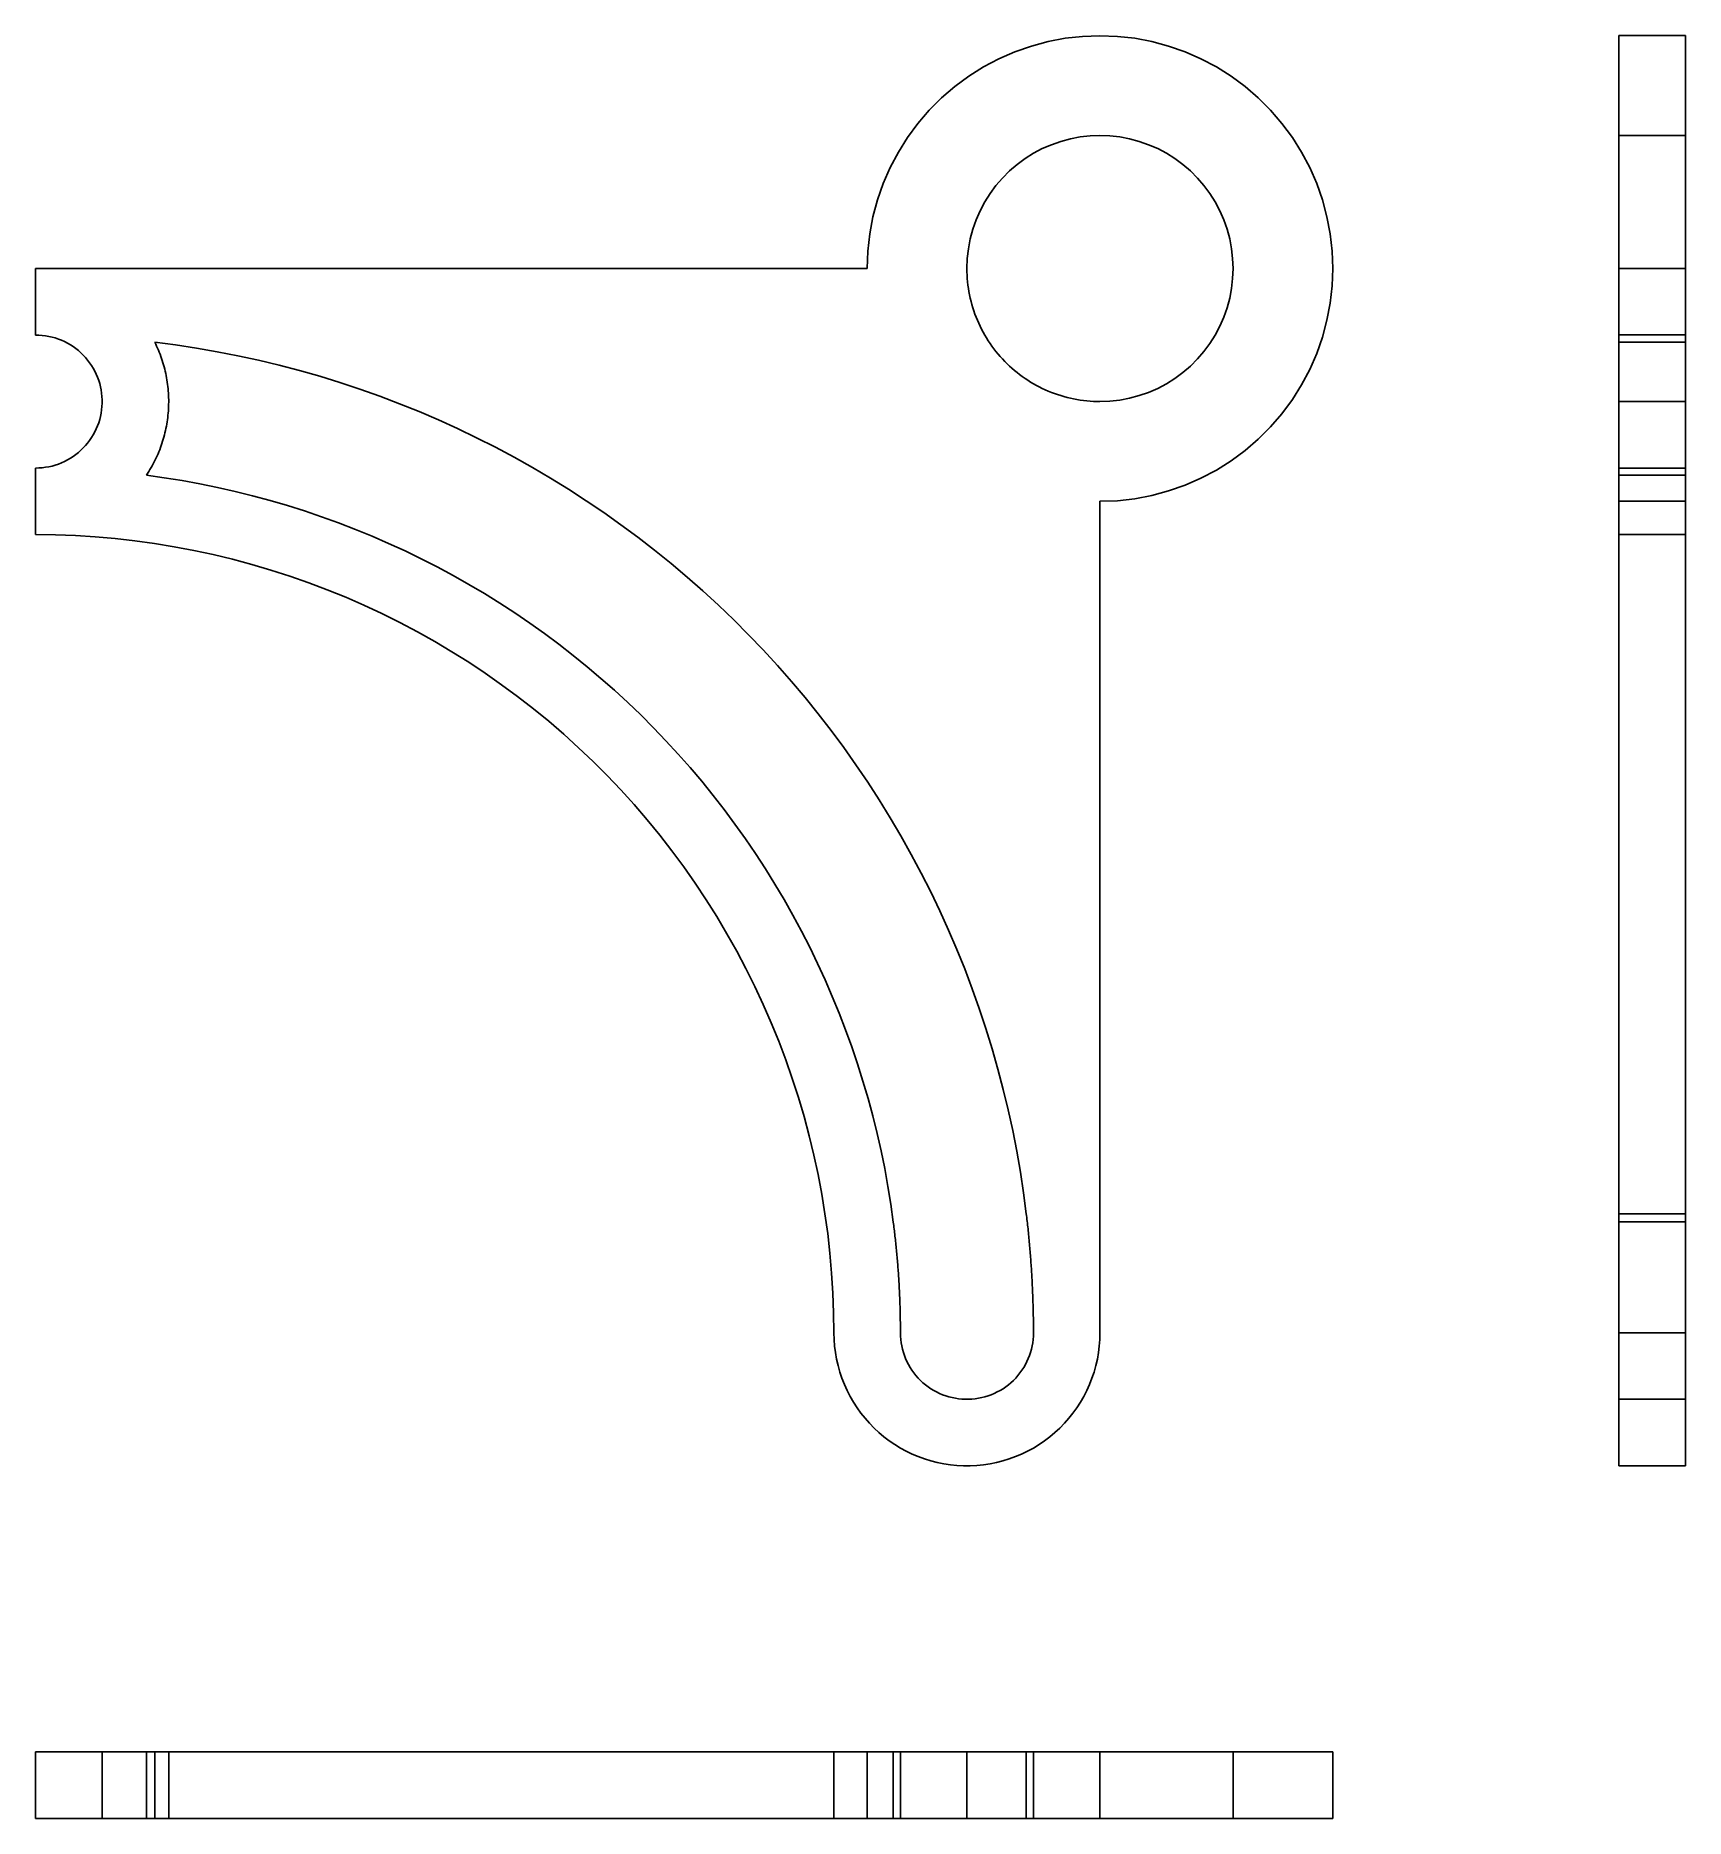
# Model space of a CAD drawing. Extents: x 0 to 1.37, y 0 to 1.48.
import ezdxf

# ---------------------------------------------------------------- set-up
doc = ezdxf.new("R2010")
doc.units = 0
doc.linetypes.add('HIDDEN', pattern=[0.059519, 0.039699, -0.01982])
for name, color, linetype in [('FRONT', 7, 'CONTINUOUS'), ('LEFT', 7, 'CONTINUOUS'), ('LEFT_HID', 7, 'HIDDEN'), ('TOP', 7, 'CONTINUOUS'), ('TOP_HID', 7, 'HIDDEN')]:
    doc.layers.add(name, color=color, linetype=linetype)

msp = doc.modelspace()

# ---------------------------------------------------------------- linework, layer by layer
at = {"layer": 'FRONT'}
for p, q in [((0.815061, 1.470381), (0.801779, 1.464586)), ((0.828739, 1.475167), (0.815061, 1.470381)), ((0.842737, 1.478918), (0.828739, 1.475167)), ((0.856976, 1.481612), (0.842737, 1.478918)), ((0.871376, 1.483235), (0.856976, 1.481612)), ((0.885857, 1.483776), (0.871376, 1.483235)), ((0.900338, 1.483235), (0.885857, 1.483776)), ((0.914739, 1.481612), (0.900338, 1.483235)), ((0.928978, 1.478918), (0.914739, 1.481612)), ((0.942975, 1.475167), (0.928978, 1.478918)), ((0.956653, 1.470381), (0.942975, 1.475167)), ((0.969936, 1.464586), (0.956653, 1.470381)), ((0.788967, 1.457815), (0.776696, 1.450105)), ((0.801779, 1.464586), (0.788967, 1.457815)), ((0.982748, 1.457815), (0.969936, 1.464586)), ((0.995018, 1.450105), (0.982748, 1.457815)), ((0.765037, 1.441499), (0.754052, 1.432047)), ((0.776696, 1.450105), (0.765037, 1.441499)), ((1.006678, 1.441499), (0.995018, 1.450105)), ((1.017662, 1.432047), (1.006678, 1.441499)), ((0.754052, 1.432047), (0.743805, 1.4218)), ((1.027909, 1.4218), (1.017662, 1.432047)), ((0.734353, 1.410816), (0.725748, 1.399156)), ((0.743805, 1.4218), (0.734353, 1.410816)), ((1.037361, 1.410816), (1.027909, 1.4218)), ((1.045967, 1.399156), (1.037361, 1.410816)), ((0.725748, 1.399156), (0.718038, 1.386886)), ((0.845402, 1.393073), (0.853218, 1.395808)), ((0.853218, 1.395808), (0.861217, 1.397951)), ((0.861217, 1.397951), (0.869353, 1.399491)), ((0.869353, 1.399491), (0.877582, 1.400418)), ((0.877582, 1.400418), (0.885857, 1.400727)), ((0.885857, 1.400727), (0.894132, 1.400418)), ((0.894132, 1.400418), (0.902361, 1.399491)), ((0.902361, 1.399491), (0.910497, 1.397951)), ((0.910497, 1.397951), (0.918496, 1.395808)), ((0.918496, 1.395808), (0.926312, 1.393073)), ((1.053677, 1.386886), (1.045967, 1.399156)), ((0.718038, 1.386886), (0.711266, 1.374074)), ((0.816817, 1.376569), (0.82348, 1.381486)), ((0.82348, 1.381486), (0.830491, 1.385892)), ((0.830491, 1.385892), (0.837812, 1.389761)), ((0.837812, 1.389761), (0.845402, 1.393073)), ((0.926312, 1.393073), (0.933902, 1.389761)), ((0.933902, 1.389761), (0.941223, 1.385892)), ((0.941223, 1.385892), (0.948235, 1.381486)), ((0.948235, 1.381486), (0.954898, 1.376569)), ((1.060448, 1.374074), (1.053677, 1.386886)), ((0.711266, 1.374074), (0.705471, 1.360791)), ((0.799283, 1.359036), (0.804685, 1.365312)), ((0.804685, 1.365312), (0.81054, 1.371168)), ((0.81054, 1.371168), (0.816817, 1.376569)), ((0.954898, 1.376569), (0.961174, 1.371168)), ((0.961174, 1.371168), (0.96703, 1.365312)), ((0.96703, 1.365312), (0.972431, 1.359036)), ((1.066243, 1.360791), (1.060448, 1.374074)), ((0.705471, 1.360791), (0.700685, 1.347113)), ((0.78996, 1.345361), (0.794366, 1.352373)), ((0.794366, 1.352373), (0.799283, 1.359036)), ((0.972431, 1.359036), (0.977348, 1.352373)), ((0.977348, 1.352373), (0.981754, 1.345361)), ((1.071029, 1.347113), (1.066243, 1.360791)), ((0.700685, 1.347113), (0.696934, 1.333116)), ((0.78278, 1.33045), (0.786091, 1.33804)), ((0.786091, 1.33804), (0.78996, 1.345361)), ((0.981754, 1.345361), (0.985623, 1.33804)), ((0.985623, 1.33804), (0.988935, 1.33045)), ((1.07478, 1.333116), (1.071029, 1.347113)), ((0.696934, 1.333116), (0.69424, 1.318877)), ((0.777901, 1.314635), (0.780045, 1.322634)), ((0.780045, 1.322634), (0.78278, 1.33045)), ((0.988935, 1.33045), (0.99167, 1.322634)), ((0.99167, 1.322634), (0.993813, 1.314635)), ((1.077474, 1.318877), (1.07478, 1.333116)), ((0.69424, 1.318877), (0.692618, 1.304476)), ((0.775435, 1.29827), (0.776362, 1.306499)), ((0.776362, 1.306499), (0.777901, 1.314635)), ((0.993813, 1.314635), (0.995353, 1.306499)), ((0.995353, 1.306499), (0.99628, 1.29827)), ((1.079097, 1.304476), (1.077474, 1.318877)), ((0.692618, 1.304476), (0.692076, 1.289995)), ((0.775125, 1.289995), (0.775435, 1.29827)), ((0.99628, 1.29827), (0.996589, 1.289995)), ((1.079638, 1.289995), (1.079097, 1.304476)), ((0.692076, 1.289995), (0, 1.289995)), ((0, 1.289995), (0, 1.234629)), ((0.775159, 1.287235), (0.775125, 1.289995)), ((0.775263, 1.284476), (0.775159, 1.287235)), ((0.775435, 1.28172), (0.775263, 1.284476)), ((0.775675, 1.27897), (0.775435, 1.28172)), ((0.775984, 1.276226), (0.775675, 1.27897)), ((0.776362, 1.273491), (0.775984, 1.276226)), ((0.99628, 1.28172), (0.995353, 1.273491)), ((0.996589, 1.289995), (0.99628, 1.28172)), ((1.079097, 1.275514), (1.079638, 1.289995)), ((0.776807, 1.270767), (0.776362, 1.273491)), ((0.777321, 1.268054), (0.776807, 1.270767)), ((0.777901, 1.265355), (0.777321, 1.268054)), ((0.778549, 1.262671), (0.777901, 1.265355)), ((0.779264, 1.260004), (0.778549, 1.262671)), ((0.993813, 1.265355), (0.99167, 1.257356)), ((0.995353, 1.273491), (0.993813, 1.265355)), ((1.077474, 1.261114), (1.079097, 1.275514)), ((0.780045, 1.257356), (0.779264, 1.260004)), ((0.780891, 1.254728), (0.780045, 1.257356)), ((0.781803, 1.252123), (0.780891, 1.254728)), ((0.78278, 1.24954), (0.781803, 1.252123)), ((0.78382, 1.246983), (0.78278, 1.24954)), ((0.784924, 1.244452), (0.78382, 1.246983)), ((0.988935, 1.24954), (0.985623, 1.24195)), ((0.99167, 1.257356), (0.988935, 1.24954)), ((1.071029, 1.232877), (1.07478, 1.246875)), ((1.07478, 1.246875), (1.077474, 1.261114)), ((0, 1.234629), (0.00276, 1.23456)), ((0.00276, 1.23456), (0.005513, 1.234354)), ((0.005513, 1.234354), (0.008252, 1.234011)), ((0.008252, 1.234011), (0.010971, 1.233531)), ((0.010971, 1.233531), (0.013662, 1.232917)), ((0.013662, 1.232917), (0.016319, 1.232169)), ((0.016319, 1.232169), (0.018936, 1.23129)), ((0.786091, 1.24195), (0.784924, 1.244452)), ((0.78732, 1.239478), (0.786091, 1.24195)), ((0.78861, 1.237037), (0.78732, 1.239478)), ((0.78996, 1.234629), (0.78861, 1.237037)), ((0.79137, 1.232255), (0.78996, 1.234629)), ((0.792839, 1.229918), (0.79137, 1.232255)), ((0.981754, 1.234629), (0.977348, 1.227617)), ((0.985623, 1.24195), (0.981754, 1.234629)), ((1.066243, 1.219199), (1.071029, 1.232877)), ((0.018936, 1.23129), (0.021506, 1.230282)), ((0.021506, 1.230282), (0.024022, 1.229146)), ((0.024022, 1.229146), (0.026479, 1.227887)), ((0.026479, 1.227887), (0.02887, 1.226506)), ((0.02887, 1.226506), (0.031189, 1.225009)), ((0.031189, 1.225009), (0.03343, 1.223397)), ((0.03343, 1.223397), (0.035589, 1.221676)), ((0.035589, 1.221676), (0.037658, 1.219849)), ((0.037658, 1.219849), (0.039635, 1.217922)), ((0.039635, 1.217922), (0.041512, 1.215898)), ((0.099085, 1.228697), (0.11649, 1.226419)), ((0.099895, 1.22704), (0.099085, 1.228697)), ((0.100677, 1.225369), (0.099895, 1.22704)), ((0.101431, 1.223686), (0.100677, 1.225369)), ((0.102157, 1.22199), (0.101431, 1.223686)), ((0.102854, 1.220283), (0.102157, 1.22199)), ((0.103523, 1.218564), (0.102854, 1.220283)), ((0.104163, 1.216834), (0.103523, 1.218564)), ((0.104775, 1.215094), (0.104163, 1.216834)), ((0.11649, 1.226419), (0.133843, 1.223773)), ((0.133843, 1.223773), (0.151136, 1.220761)), ((0.151136, 1.220761), (0.168362, 1.217384)), ((0.168362, 1.217384), (0.185512, 1.213644)), ((0.794366, 1.227617), (0.792839, 1.229918)), ((0.79595, 1.225356), (0.794366, 1.227617)), ((0.797589, 1.223135), (0.79595, 1.225356)), ((0.799283, 1.220955), (0.797589, 1.223135)), ((0.801031, 1.218818), (0.799283, 1.220955)), ((0.802832, 1.216725), (0.801031, 1.218818)), ((0.972431, 1.220955), (0.96703, 1.214678)), ((0.977348, 1.227617), (0.972431, 1.220955)), ((1.060448, 1.205917), (1.066243, 1.219199)), ((0.041512, 1.215898), (0.043287, 1.213783)), ((0.043287, 1.213783), (0.044954, 1.211583)), ((0.044954, 1.211583), (0.046509, 1.209302)), ((0.046509, 1.209302), (0.047948, 1.206946)), ((0.047948, 1.206946), (0.049269, 1.204522)), ((0.049269, 1.204522), (0.050467, 1.202034)), ((0.050467, 1.202034), (0.051539, 1.19949)), ((0.105357, 1.213344), (0.104775, 1.215094)), ((0.10591, 1.211584), (0.105357, 1.213344)), ((0.106434, 1.209815), (0.10591, 1.211584)), ((0.106928, 1.208038), (0.106434, 1.209815)), ((0.107392, 1.206253), (0.106928, 1.208038)), ((0.107827, 1.204461), (0.107392, 1.206253)), ((0.108232, 1.202661), (0.107827, 1.204461)), ((0.108607, 1.200855), (0.108232, 1.202661)), ((0.185512, 1.213644), (0.20258, 1.209543)), ((0.20258, 1.209543), (0.219557, 1.205081)), ((0.219557, 1.205081), (0.236436, 1.200262)), ((0.804685, 1.214678), (0.802832, 1.216725)), ((0.806588, 1.212678), (0.804685, 1.214678)), ((0.80854, 1.210726), (0.806588, 1.212678)), ((0.81054, 1.208823), (0.80854, 1.210726)), ((0.812587, 1.20697), (0.81054, 1.208823)), ((0.81468, 1.205169), (0.812587, 1.20697)), ((0.816817, 1.203421), (0.81468, 1.205169)), ((0.818997, 1.201727), (0.816817, 1.203421)), ((0.954898, 1.203421), (0.948235, 1.198504)), ((0.961174, 1.208823), (0.954898, 1.203421)), ((0.96703, 1.214678), (0.961174, 1.208823)), ((1.053677, 1.193105), (1.060448, 1.205917)), ((0.051539, 1.19949), (0.052483, 1.196896)), ((0.052483, 1.196896), (0.053297, 1.194258)), ((0.053297, 1.194258), (0.053978, 1.191583)), ((0.053978, 1.191583), (0.054525, 1.188877)), ((0.054525, 1.188877), (0.054936, 1.186147)), ((0.108951, 1.199043), (0.108607, 1.200855)), ((0.109266, 1.197226), (0.108951, 1.199043)), ((0.10955, 1.195403), (0.109266, 1.197226)), ((0.109803, 1.193576), (0.10955, 1.195403)), ((0.110026, 1.191745), (0.109803, 1.193576)), ((0.110219, 1.189911), (0.110026, 1.191745)), ((0.110381, 1.188073), (0.110219, 1.189911)), ((0.110513, 1.186234), (0.110381, 1.188073)), ((0.236436, 1.200262), (0.253209, 1.195087)), ((0.253209, 1.195087), (0.269869, 1.189559)), ((0.269869, 1.189559), (0.286409, 1.18368)), ((0.821218, 1.200087), (0.818997, 1.201727)), ((0.82348, 1.198504), (0.821218, 1.200087)), ((0.82578, 1.196977), (0.82348, 1.198504)), ((0.828118, 1.195508), (0.82578, 1.196977)), ((0.830491, 1.194098), (0.828118, 1.195508)), ((0.832899, 1.192748), (0.830491, 1.194098)), ((0.83534, 1.191458), (0.832899, 1.192748)), ((0.837812, 1.190229), (0.83534, 1.191458)), ((0.840315, 1.189062), (0.837812, 1.190229)), ((0.842845, 1.187958), (0.840315, 1.189062)), ((0.845402, 1.186917), (0.842845, 1.187958)), ((0.933902, 1.190229), (0.926312, 1.186917)), ((0.941223, 1.194098), (0.933902, 1.190229)), ((0.948235, 1.198504), (0.941223, 1.194098)), ((1.045967, 1.180834), (1.053677, 1.193105)), ((0.054936, 1.172379), (0.054525, 1.169649)), ((0.054936, 1.186147), (0.055211, 1.183401)), ((0.055211, 1.175125), (0.054936, 1.172379)), ((0.055211, 1.183401), (0.055349, 1.180643)), ((0.055349, 1.177883), (0.055211, 1.175125)), ((0.055349, 1.180643), (0.055349, 1.177883)), ((0.110459, 1.171489), (0.110573, 1.17333)), ((0.110613, 1.184392), (0.110513, 1.186234)), ((0.110573, 1.17333), (0.110657, 1.175172)), ((0.110683, 1.182549), (0.110613, 1.184392)), ((0.110657, 1.175172), (0.110709, 1.177016)), ((0.110723, 1.180705), (0.110683, 1.182549)), ((0.110709, 1.177016), (0.110731, 1.17886)), ((0.110731, 1.17886), (0.110723, 1.180705)), ((0.286409, 1.18368), (0.302821, 1.177452)), ((0.302821, 1.177452), (0.319097, 1.170879)), ((0.847985, 1.185941), (0.845402, 1.186917)), ((0.85059, 1.185029), (0.847985, 1.185941)), ((0.853218, 1.184183), (0.85059, 1.185029)), ((0.855866, 1.183402), (0.853218, 1.184183)), ((0.858533, 1.182687), (0.855866, 1.183402)), ((0.861217, 1.182039), (0.858533, 1.182687)), ((0.863916, 1.181459), (0.861217, 1.182039)), ((0.866629, 1.180945), (0.863916, 1.181459)), ((0.869353, 1.1805), (0.866629, 1.180945)), ((0.872088, 1.180122), (0.869353, 1.1805)), ((0.874832, 1.179813), (0.872088, 1.180122)), ((0.877582, 1.179573), (0.874832, 1.179813)), ((0.880338, 1.179401), (0.877582, 1.179573)), ((0.883097, 1.179297), (0.880338, 1.179401)), ((0.885857, 1.179263), (0.883097, 1.179297)), ((0.894132, 1.179573), (0.885857, 1.179263)), ((0.902361, 1.1805), (0.894132, 1.179573)), ((0.910497, 1.182039), (0.902361, 1.1805)), ((0.918496, 1.184183), (0.910497, 1.182039)), ((0.926312, 1.186917), (0.918496, 1.184183)), ((1.037361, 1.169174), (1.045967, 1.180834)), ((0.051539, 1.159035), (0.050467, 1.156492)), ((0.052483, 1.16163), (0.051539, 1.159035)), ((0.053297, 1.164268), (0.052483, 1.16163)), ((0.053978, 1.166943), (0.053297, 1.164268)), ((0.054525, 1.169649), (0.053978, 1.166943)), ((0.108447, 1.156881), (0.108804, 1.158691)), ((0.108804, 1.158691), (0.109132, 1.160506)), ((0.109132, 1.160506), (0.109429, 1.162326)), ((0.109429, 1.162326), (0.109696, 1.164151)), ((0.109696, 1.164151), (0.109933, 1.165981)), ((0.109933, 1.165981), (0.110139, 1.167814)), ((0.110139, 1.167814), (0.110314, 1.16965)), ((0.110314, 1.16965), (0.110459, 1.171489)), ((0.319097, 1.170879), (0.335231, 1.163964)), ((0.335231, 1.163964), (0.351215, 1.156709)), ((1.017662, 1.147943), (1.027909, 1.15819)), ((1.027909, 1.15819), (1.037361, 1.169174)), ((0.041512, 1.142628), (0.039635, 1.140604)), ((0.043287, 1.144743), (0.041512, 1.142628)), ((0.044954, 1.146943), (0.043287, 1.144743)), ((0.046509, 1.149224), (0.044954, 1.146943)), ((0.047948, 1.15158), (0.046509, 1.149224)), ((0.049269, 1.154004), (0.047948, 1.15158)), ((0.050467, 1.156492), (0.049269, 1.154004)), ((0.103887, 1.140935), (0.104511, 1.142671)), ((0.104511, 1.142671), (0.105106, 1.144417)), ((0.105106, 1.144417), (0.105672, 1.146172)), ((0.105672, 1.146172), (0.106209, 1.147937)), ((0.106209, 1.147937), (0.106716, 1.149711)), ((0.106716, 1.149711), (0.107193, 1.151492)), ((0.107193, 1.151492), (0.107641, 1.153282)), ((0.107641, 1.153282), (0.108059, 1.155078)), ((0.108059, 1.155078), (0.108447, 1.156881)), ((0.351215, 1.156709), (0.367042, 1.149118)), ((0.367042, 1.149118), (0.382706, 1.141194)), ((1.006678, 1.138491), (1.017662, 1.147943)), ((0.021506, 1.128244), (0.018936, 1.127236)), ((0.024022, 1.12938), (0.021506, 1.128244)), ((0.026479, 1.130639), (0.024022, 1.12938)), ((0.02887, 1.13202), (0.026479, 1.130639)), ((0.031189, 1.133517), (0.02887, 1.13202)), ((0.03343, 1.135129), (0.031189, 1.133517)), ((0.035589, 1.13685), (0.03343, 1.135129)), ((0.037658, 1.138677), (0.035589, 1.13685)), ((0.039635, 1.140604), (0.037658, 1.138677)), ((0.097874, 1.127472), (0.098723, 1.12911)), ((0.098723, 1.12911), (0.099545, 1.130761)), ((0.099545, 1.130761), (0.100339, 1.132426)), ((0.100339, 1.132426), (0.101105, 1.134104)), ((0.101105, 1.134104), (0.101843, 1.135794)), ((0.101843, 1.135794), (0.102553, 1.137496)), ((0.102553, 1.137496), (0.103235, 1.13921)), ((0.103235, 1.13921), (0.103887, 1.140935)), ((0.382706, 1.141194), (0.398198, 1.132941)), ((0.398198, 1.132941), (0.413512, 1.124362)), ((0.982748, 1.122176), (0.995018, 1.129886)), ((0.995018, 1.129886), (1.006678, 1.138491)), ((0.00276, 1.123966), (0, 1.123897)), ((0, 1.123897), (0, 1.068531)), ((0.005513, 1.124172), (0.00276, 1.123966)), ((0.008252, 1.124515), (0.005513, 1.124172)), ((0.010971, 1.124995), (0.008252, 1.124515)), ((0.013662, 1.125609), (0.010971, 1.124995)), ((0.016319, 1.126357), (0.013662, 1.125609)), ((0.018936, 1.127236), (0.016319, 1.126357)), ((0.092218, 1.117965), (0.093226, 1.119509)), ((0.107083, 1.115887), (0.092218, 1.117965)), ((0.093226, 1.119509), (0.094209, 1.121071)), ((0.094209, 1.121071), (0.095165, 1.122648)), ((0.095165, 1.122648), (0.096095, 1.124241)), ((0.096095, 1.124241), (0.096998, 1.125849)), ((0.096998, 1.125849), (0.097874, 1.127472)), ((0.121902, 1.113499), (0.107083, 1.115887)), ((0.136668, 1.110803), (0.121902, 1.113499)), ((0.413512, 1.124362), (0.428642, 1.115462)), ((0.428642, 1.115462), (0.44358, 1.106244)), ((0.956653, 1.109609), (0.969936, 1.115404)), ((0.969936, 1.115404), (0.982748, 1.122176)), ((0.151375, 1.107799), (0.136668, 1.110803)), ((0.166015, 1.104489), (0.151375, 1.107799)), ((0.180584, 1.100875), (0.166015, 1.104489)), ((0.195074, 1.096958), (0.180584, 1.100875)), ((0.44358, 1.106244), (0.45832, 1.096712)), ((0.900338, 1.096756), (0.914739, 1.098378)), ((0.914739, 1.098378), (0.928978, 1.101072)), ((0.928978, 1.101072), (0.942975, 1.104823)), ((0.942975, 1.104823), (0.956653, 1.109609)), ((0.209479, 1.092739), (0.195074, 1.096958)), ((0.223793, 1.088221), (0.209479, 1.092739)), ((0.238009, 1.083406), (0.223793, 1.088221)), ((0.252122, 1.078295), (0.238009, 1.083406)), ((0.45832, 1.096712), (0.472855, 1.08687)), ((0.472855, 1.08687), (0.487179, 1.076724)), ((0.885857, 1.096214), (0.900338, 1.096756)), ((0.885857, 0.404138), (0.885857, 1.096214)), ((0, 1.068531), (0.016564, 1.068324)), ((0.266126, 1.072891), (0.252122, 1.078295)), ((0.280014, 1.067196), (0.266126, 1.072891)), ((0.487179, 1.076724), (0.501285, 1.066277)), ((0.016564, 1.068324), (0.033117, 1.067705)), ((0.033117, 1.067705), (0.04965, 1.066673)), ((0.04965, 1.066673), (0.066152, 1.065229)), ((0.066152, 1.065229), (0.082613, 1.063375)), ((0.082613, 1.063375), (0.099023, 1.06111)), ((0.099023, 1.06111), (0.115371, 1.058437)), ((0.115371, 1.058437), (0.131647, 1.055358)), ((0.131647, 1.055358), (0.147841, 1.051873)), ((0.29378, 1.061212), (0.280014, 1.067196)), ((0.307418, 1.054943), (0.29378, 1.061212)), ((0.320922, 1.048391), (0.307418, 1.054943)), ((0.501285, 1.066277), (0.515168, 1.055535)), ((0.515168, 1.055535), (0.52882, 1.044501)), ((0.147841, 1.051873), (0.163944, 1.047986)), ((0.163944, 1.047986), (0.179944, 1.043699)), ((0.179944, 1.043699), (0.195833, 1.039014)), ((0.195833, 1.039014), (0.2116, 1.033934)), ((0.334287, 1.041559), (0.320922, 1.048391)), ((0.347507, 1.034449), (0.334287, 1.041559)), ((0.52882, 1.044501), (0.542236, 1.033181)), ((0.2116, 1.033934), (0.227236, 1.028463)), ((0.227236, 1.028463), (0.24273, 1.022604)), ((0.360575, 1.027065), (0.347507, 1.034449)), ((0.373487, 1.019411), (0.360575, 1.027065)), ((0.542236, 1.033181), (0.55541, 1.021581)), ((0.24273, 1.022604), (0.258073, 1.01636)), ((0.258073, 1.01636), (0.273256, 1.009736)), ((0.273256, 1.009736), (0.288269, 1.002735)), ((0.386236, 1.011489), (0.373487, 1.019411)), ((0.398817, 1.003302), (0.386236, 1.011489)), ((0.55541, 1.021581), (0.568335, 1.009704)), ((0.568335, 1.009704), (0.581007, 0.997557)), ((0.288269, 1.002735), (0.303103, 0.995362)), ((0.303103, 0.995362), (0.317749, 0.987622)), ((0.411225, 0.994855), (0.398817, 1.003302)), ((0.423454, 0.986152), (0.411225, 0.994855)), ((0.581007, 0.997557), (0.593419, 0.985145)), ((0.317749, 0.987622), (0.332196, 0.979519)), ((0.332196, 0.979519), (0.346438, 0.971058)), ((0.435498, 0.977195), (0.423454, 0.986152)), ((0.593419, 0.985145), (0.605566, 0.972473)), ((0.346438, 0.971058), (0.360464, 0.962245)), ((0.447354, 0.967989), (0.435498, 0.977195)), ((0.459014, 0.958537), (0.447354, 0.967989)), ((0.605566, 0.972473), (0.617443, 0.959548)), ((0.360464, 0.962245), (0.374266, 0.953085)), ((0.374266, 0.953085), (0.387835, 0.943584)), ((0.470476, 0.948845), (0.459014, 0.958537)), ((0.617443, 0.959548), (0.629044, 0.946374)), ((0.387835, 0.943584), (0.401163, 0.933747)), ((0.481732, 0.938916), (0.470476, 0.948845)), ((0.492779, 0.928754), (0.481732, 0.938916)), ((0.629044, 0.946374), (0.640363, 0.932958)), ((0.401163, 0.933747), (0.414242, 0.923581)), ((0.414242, 0.923581), (0.427064, 0.913092)), ((0.503612, 0.918364), (0.492779, 0.928754)), ((0.640363, 0.932958), (0.651397, 0.919306)), ((0.427064, 0.913092), (0.439619, 0.902287)), ((0.514226, 0.90775), (0.503612, 0.918364)), ((0.524616, 0.896917), (0.514226, 0.90775)), ((0.651397, 0.919306), (0.662139, 0.905423)), ((0.662139, 0.905423), (0.672586, 0.891317)), ((0.439619, 0.902287), (0.451902, 0.891172)), ((0.451902, 0.891172), (0.463904, 0.879755)), ((0.534778, 0.88587), (0.524616, 0.896917)), ((0.672586, 0.891317), (0.682733, 0.876993)), ((0.463904, 0.879755), (0.475617, 0.868042)), ((0.544707, 0.874614), (0.534778, 0.88587)), ((0.682733, 0.876993), (0.692574, 0.862458)), ((0.475617, 0.868042), (0.487034, 0.85604)), ((0.554399, 0.863152), (0.544707, 0.874614)), ((0.563851, 0.851492), (0.554399, 0.863152)), ((0.692574, 0.862458), (0.702106, 0.847718)), ((0.487034, 0.85604), (0.498149, 0.843757)), ((0.573057, 0.839636), (0.563851, 0.851492)), ((0.702106, 0.847718), (0.711324, 0.83278)), ((0.498149, 0.843757), (0.508954, 0.831201)), ((0.508954, 0.831201), (0.519443, 0.81838)), ((0.582014, 0.827592), (0.573057, 0.839636)), ((0.711324, 0.83278), (0.720225, 0.81765)), ((0.519443, 0.81838), (0.529609, 0.805301)), ((0.590718, 0.815363), (0.582014, 0.827592)), ((0.720225, 0.81765), (0.728803, 0.802336)), ((0.529609, 0.805301), (0.539446, 0.791973)), ((0.599164, 0.802955), (0.590718, 0.815363)), ((0.607351, 0.790374), (0.599164, 0.802955)), ((0.728803, 0.802336), (0.737056, 0.786843)), ((0.539446, 0.791973), (0.548947, 0.778404)), ((0.615273, 0.777625), (0.607351, 0.790374)), ((0.737056, 0.786843), (0.74498, 0.77118)), ((0.548947, 0.778404), (0.558107, 0.764602)), ((0.622927, 0.764713), (0.615273, 0.777625)), ((0.558107, 0.764602), (0.56692, 0.750576)), ((0.630311, 0.751645), (0.622927, 0.764713)), ((0.74498, 0.77118), (0.752571, 0.755353)), ((0.56692, 0.750576), (0.575381, 0.736334)), ((0.637421, 0.738425), (0.630311, 0.751645)), ((0.752571, 0.755353), (0.759826, 0.739369)), ((0.575381, 0.736334), (0.583484, 0.721886)), ((0.644253, 0.72506), (0.637421, 0.738425)), ((0.759826, 0.739369), (0.766742, 0.723235)), ((0.583484, 0.721886), (0.591225, 0.707241)), ((0.650805, 0.711556), (0.644253, 0.72506)), ((0.766742, 0.723235), (0.773314, 0.706959)), ((0.591225, 0.707241), (0.598597, 0.692407)), ((0.657074, 0.697917), (0.650805, 0.711556)), ((0.663058, 0.684151), (0.657074, 0.697917)), ((0.773314, 0.706959), (0.779542, 0.690547)), ((0.598597, 0.692407), (0.605598, 0.677394)), ((0.668753, 0.670264), (0.663058, 0.684151)), ((0.779542, 0.690547), (0.785421, 0.674007)), ((0.605598, 0.677394), (0.612222, 0.662211)), ((0.674157, 0.65626), (0.668753, 0.670264)), ((0.785421, 0.674007), (0.790949, 0.657347)), ((0.612222, 0.662211), (0.618466, 0.646868)), ((0.679268, 0.642147), (0.674157, 0.65626)), ((0.790949, 0.657347), (0.796124, 0.640574)), ((0.618466, 0.646868), (0.624325, 0.631374)), ((0.684083, 0.627931), (0.679268, 0.642147)), ((0.796124, 0.640574), (0.800943, 0.623695)), ((0.624325, 0.631374), (0.629796, 0.615738)), ((0.688601, 0.613617), (0.684083, 0.627931)), ((0.800943, 0.623695), (0.805405, 0.606718)), ((0.629796, 0.615738), (0.634876, 0.599971)), ((0.69282, 0.599212), (0.688601, 0.613617)), ((0.634876, 0.599971), (0.639561, 0.584082)), ((0.696737, 0.584722), (0.69282, 0.599212)), ((0.805405, 0.606718), (0.809506, 0.58965)), ((0.639561, 0.584082), (0.643848, 0.568082)), ((0.700351, 0.570153), (0.696737, 0.584722)), ((0.809506, 0.58965), (0.813246, 0.5725)), ((0.643848, 0.568082), (0.647735, 0.551979)), ((0.703661, 0.555513), (0.700351, 0.570153)), ((0.813246, 0.5725), (0.816623, 0.555274)), ((0.647735, 0.551979), (0.65122, 0.535785)), ((0.706665, 0.540806), (0.703661, 0.555513)), ((0.816623, 0.555274), (0.819635, 0.537981)), ((0.65122, 0.535785), (0.654299, 0.519509)), ((0.709361, 0.52604), (0.706665, 0.540806)), ((0.819635, 0.537981), (0.822281, 0.520628)), ((0.654299, 0.519509), (0.656972, 0.503161)), ((0.711749, 0.511221), (0.709361, 0.52604)), ((0.822281, 0.520628), (0.824559, 0.503223)), ((0.713827, 0.496356), (0.711749, 0.511221)), ((0.656972, 0.503161), (0.659237, 0.486751)), ((0.714014, 0.4949), (0.713827, 0.496356)), ((0.714197, 0.493444), (0.714014, 0.4949)), ((0.714378, 0.491987), (0.714197, 0.493444)), ((0.714555, 0.49053), (0.714378, 0.491987)), ((0.71473, 0.489073), (0.714555, 0.49053)), ((0.824559, 0.503223), (0.824746, 0.501658)), ((0.824746, 0.501658), (0.824929, 0.500092)), ((0.824929, 0.500092), (0.82511, 0.498526)), ((0.82511, 0.498526), (0.825288, 0.496959)), ((0.825288, 0.496959), (0.825462, 0.495392)), ((0.825462, 0.495392), (0.825634, 0.493825)), ((0.825634, 0.493825), (0.825803, 0.492258)), ((0.825803, 0.492258), (0.825969, 0.49069)), ((0.825969, 0.49069), (0.826132, 0.489122)), ((0.659237, 0.486751), (0.661091, 0.47029)), ((0.714902, 0.487615), (0.71473, 0.489073)), ((0.715071, 0.486157), (0.714902, 0.487615)), ((0.715236, 0.484698), (0.715071, 0.486157)), ((0.715399, 0.48324), (0.715236, 0.484698)), ((0.715559, 0.481781), (0.715399, 0.48324)), ((0.715716, 0.480321), (0.715559, 0.481781)), ((0.71587, 0.478861), (0.715716, 0.480321)), ((0.716021, 0.477401), (0.71587, 0.478861)), ((0.716169, 0.475941), (0.716021, 0.477401)), ((0.716313, 0.47448), (0.716169, 0.475941)), ((0.826132, 0.489122), (0.826291, 0.487553)), ((0.826291, 0.487553), (0.826448, 0.485985)), ((0.826448, 0.485985), (0.826602, 0.484416)), ((0.826602, 0.484416), (0.826753, 0.482846)), ((0.826753, 0.482846), (0.826901, 0.481277)), ((0.826901, 0.481277), (0.827046, 0.479707)), ((0.827046, 0.479707), (0.827188, 0.478137)), ((0.827188, 0.478137), (0.827327, 0.476566)), ((0.827327, 0.476566), (0.827463, 0.474996)), ((0.827463, 0.474996), (0.827596, 0.473425)), ((0.661091, 0.47029), (0.662535, 0.453788)), ((0.716455, 0.47302), (0.716313, 0.47448)), ((0.716594, 0.471558), (0.716455, 0.47302)), ((0.71673, 0.470097), (0.716594, 0.471558)), ((0.716863, 0.468635), (0.71673, 0.470097)), ((0.716993, 0.467173), (0.716863, 0.468635)), ((0.71712, 0.465711), (0.716993, 0.467173)), ((0.717245, 0.464248), (0.71712, 0.465711)), ((0.717366, 0.462785), (0.717245, 0.464248)), ((0.717484, 0.461322), (0.717366, 0.462785)), ((0.717599, 0.459859), (0.717484, 0.461322)), ((0.827596, 0.473425), (0.827726, 0.471854)), ((0.827726, 0.471854), (0.827853, 0.470282)), ((0.827853, 0.470282), (0.827977, 0.468711)), ((0.827977, 0.468711), (0.828098, 0.467139)), ((0.828098, 0.467139), (0.828216, 0.465567)), ((0.828216, 0.465567), (0.828331, 0.463994)), ((0.828331, 0.463994), (0.828443, 0.462422)), ((0.828443, 0.462422), (0.828553, 0.460849)), ((0.828553, 0.460849), (0.828659, 0.459276)), ((0.662535, 0.453788), (0.663567, 0.437255)), ((0.717711, 0.458395), (0.717599, 0.459859)), ((0.71782, 0.456932), (0.717711, 0.458395)), ((0.717926, 0.455468), (0.71782, 0.456932)), ((0.71803, 0.454004), (0.717926, 0.455468)), ((0.71813, 0.452539), (0.71803, 0.454004)), ((0.718227, 0.451075), (0.71813, 0.452539)), ((0.718321, 0.44961), (0.718227, 0.451075)), ((0.718412, 0.448145), (0.718321, 0.44961)), ((0.718501, 0.44668), (0.718412, 0.448145)), ((0.718586, 0.445214), (0.718501, 0.44668)), ((0.718668, 0.443749), (0.718586, 0.445214)), ((0.828659, 0.459276), (0.828762, 0.457703)), ((0.828762, 0.457703), (0.828862, 0.45613)), ((0.828862, 0.45613), (0.828959, 0.454556)), ((0.828959, 0.454556), (0.829054, 0.452982)), ((0.829054, 0.452982), (0.829145, 0.451408)), ((0.829145, 0.451408), (0.829233, 0.449834)), ((0.829233, 0.449834), (0.829318, 0.44826)), ((0.829318, 0.44826), (0.829401, 0.446686)), ((0.829401, 0.446686), (0.82948, 0.445111)), ((0.663567, 0.437255), (0.664186, 0.420702)), ((0.718747, 0.442283), (0.718668, 0.443749)), ((0.718824, 0.440817), (0.718747, 0.442283)), ((0.718897, 0.439351), (0.718824, 0.440817)), ((0.718967, 0.437885), (0.718897, 0.439351)), ((0.719035, 0.436419), (0.718967, 0.437885)), ((0.719099, 0.434953), (0.719035, 0.436419)), ((0.71916, 0.433486), (0.719099, 0.434953)), ((0.719219, 0.432019), (0.71916, 0.433486)), ((0.719274, 0.430553), (0.719219, 0.432019)), ((0.719326, 0.429086), (0.719274, 0.430553)), ((0.82948, 0.445111), (0.829556, 0.443537)), ((0.829556, 0.443537), (0.829629, 0.441962)), ((0.829629, 0.441962), (0.8297, 0.440387)), ((0.8297, 0.440387), (0.829767, 0.438812)), ((0.829767, 0.438812), (0.829831, 0.437236)), ((0.829831, 0.437236), (0.829893, 0.435661)), ((0.829893, 0.435661), (0.829951, 0.434086)), ((0.829951, 0.434086), (0.830006, 0.43251)), ((0.830006, 0.43251), (0.830059, 0.430934)), ((0.830059, 0.430934), (0.830108, 0.429359)), ((0.664186, 0.420702), (0.664393, 0.404138)), ((0.719376, 0.427619), (0.719326, 0.429086)), ((0.719422, 0.426152), (0.719376, 0.427619)), ((0.719466, 0.424685), (0.719422, 0.426152)), ((0.719506, 0.423217), (0.719466, 0.424685)), ((0.719543, 0.42175), (0.719506, 0.423217)), ((0.719578, 0.420283), (0.719543, 0.42175)), ((0.719609, 0.418815), (0.719578, 0.420283)), ((0.719638, 0.417347), (0.719609, 0.418815)), ((0.719663, 0.41588), (0.719638, 0.417347)), ((0.719686, 0.414412), (0.719663, 0.41588)), ((0.830108, 0.429359), (0.830154, 0.427783)), ((0.830154, 0.427783), (0.830198, 0.426207)), ((0.830198, 0.426207), (0.830238, 0.424631)), ((0.830238, 0.424631), (0.830276, 0.423055)), ((0.830276, 0.423055), (0.83031, 0.421479)), ((0.83031, 0.421479), (0.830341, 0.419902)), ((0.830341, 0.419902), (0.83037, 0.418326)), ((0.83037, 0.418326), (0.830395, 0.41675)), ((0.830395, 0.41675), (0.830418, 0.415173)), ((0.664393, 0.404138), (0.664531, 0.398618)), ((0.719705, 0.412945), (0.719686, 0.414412)), ((0.719722, 0.411477), (0.719705, 0.412945)), ((0.719735, 0.410009), (0.719722, 0.411477)), ((0.719746, 0.408541), (0.719735, 0.410009)), ((0.719753, 0.407074), (0.719746, 0.408541)), ((0.719757, 0.405606), (0.719753, 0.407074)), ((0.719759, 0.404138), (0.719757, 0.405606)), ((0.719828, 0.401378), (0.719759, 0.404138)), ((0.720034, 0.398625), (0.719828, 0.401378)), ((0.830422, 0.401378), (0.830216, 0.398625)), ((0.830418, 0.415173), (0.830437, 0.413597)), ((0.830491, 0.404138), (0.830422, 0.401378)), ((0.830437, 0.413597), (0.830454, 0.41202)), ((0.830454, 0.41202), (0.830467, 0.410444)), ((0.830467, 0.410444), (0.830478, 0.408868)), ((0.830478, 0.408868), (0.830485, 0.407291)), ((0.830485, 0.407291), (0.83049, 0.405714)), ((0.83049, 0.405714), (0.830491, 0.404138)), ((0.88572, 0.398618), (0.885857, 0.404138)), ((0.664531, 0.398618), (0.664943, 0.393113)), ((0.664943, 0.393113), (0.66563, 0.387634)), ((0.66563, 0.387634), (0.666588, 0.382197)), ((0.720377, 0.395886), (0.720034, 0.398625)), ((0.720857, 0.393167), (0.720377, 0.395886)), ((0.721471, 0.390476), (0.720857, 0.393167)), ((0.722219, 0.387818), (0.721471, 0.390476)), ((0.723098, 0.385202), (0.722219, 0.387818)), ((0.828031, 0.387818), (0.827152, 0.385202)), ((0.828779, 0.390476), (0.828031, 0.387818)), ((0.829393, 0.393167), (0.828779, 0.390476)), ((0.829873, 0.395886), (0.829393, 0.393167)), ((0.830216, 0.398625), (0.829873, 0.395886)), ((0.883662, 0.382197), (0.88462, 0.387634)), ((0.88462, 0.387634), (0.885307, 0.393113)), ((0.885307, 0.393113), (0.88572, 0.398618)), ((0.666588, 0.382197), (0.667817, 0.376814)), ((0.667817, 0.376814), (0.669312, 0.371499)), ((0.669312, 0.371499), (0.671071, 0.366265)), ((0.724107, 0.382632), (0.723098, 0.385202)), ((0.725242, 0.380115), (0.724107, 0.382632)), ((0.726501, 0.377659), (0.725242, 0.380115)), ((0.727882, 0.375268), (0.726501, 0.377659)), ((0.729379, 0.372949), (0.727882, 0.375268)), ((0.730991, 0.370708), (0.729379, 0.372949)), ((0.820871, 0.372949), (0.819259, 0.370708)), ((0.822368, 0.375268), (0.820871, 0.372949)), ((0.823749, 0.377659), (0.822368, 0.375268)), ((0.825008, 0.380115), (0.823749, 0.377659)), ((0.826144, 0.382632), (0.825008, 0.380115)), ((0.827152, 0.385202), (0.826144, 0.382632)), ((0.879179, 0.366265), (0.880938, 0.371499)), ((0.880938, 0.371499), (0.882433, 0.376814)), ((0.882433, 0.376814), (0.883662, 0.382197)), ((0.671071, 0.366265), (0.673088, 0.361126)), ((0.673088, 0.361126), (0.675359, 0.356093)), ((0.732712, 0.368549), (0.730991, 0.370708)), ((0.734539, 0.366479), (0.732712, 0.368549)), ((0.736466, 0.364503), (0.734539, 0.366479)), ((0.73849, 0.362625), (0.736466, 0.364503)), ((0.740605, 0.360851), (0.73849, 0.362625)), ((0.742805, 0.359184), (0.740605, 0.360851)), ((0.745086, 0.357629), (0.742805, 0.359184)), ((0.747442, 0.35619), (0.745086, 0.357629)), ((0.749866, 0.354869), (0.747442, 0.35619)), ((0.802808, 0.35619), (0.800384, 0.354869)), ((0.805164, 0.357629), (0.802808, 0.35619)), ((0.807445, 0.359184), (0.805164, 0.357629)), ((0.809645, 0.360851), (0.807445, 0.359184)), ((0.81176, 0.362625), (0.809645, 0.360851)), ((0.813784, 0.364503), (0.81176, 0.362625)), ((0.815711, 0.366479), (0.813784, 0.364503)), ((0.817538, 0.368549), (0.815711, 0.366479)), ((0.819259, 0.370708), (0.817538, 0.368549)), ((0.874891, 0.356093), (0.877162, 0.361126)), ((0.877162, 0.361126), (0.879179, 0.366265)), ((0.675359, 0.356093), (0.677878, 0.35118)), ((0.677878, 0.35118), (0.680638, 0.346398)), ((0.680638, 0.346398), (0.683634, 0.34176)), ((0.683634, 0.34176), (0.686857, 0.337277)), ((0.752354, 0.353671), (0.749866, 0.354869)), ((0.754898, 0.352599), (0.752354, 0.353671)), ((0.757492, 0.351655), (0.754898, 0.352599)), ((0.76013, 0.350841), (0.757492, 0.351655)), ((0.762805, 0.35016), (0.76013, 0.350841)), ((0.765511, 0.349613), (0.762805, 0.35016)), ((0.768241, 0.349202), (0.765511, 0.349613)), ((0.770988, 0.348927), (0.768241, 0.349202)), ((0.773745, 0.348789), (0.770988, 0.348927)), ((0.776505, 0.348789), (0.773745, 0.348789)), ((0.779263, 0.348927), (0.776505, 0.348789)), ((0.782009, 0.349202), (0.779263, 0.348927)), ((0.784739, 0.349613), (0.782009, 0.349202)), ((0.787445, 0.35016), (0.784739, 0.349613)), ((0.79012, 0.350841), (0.787445, 0.35016)), ((0.792758, 0.351655), (0.79012, 0.350841)), ((0.795353, 0.352599), (0.792758, 0.351655)), ((0.797896, 0.353671), (0.795353, 0.352599)), ((0.800384, 0.354869), (0.797896, 0.353671)), ((0.863393, 0.337277), (0.866616, 0.34176)), ((0.866616, 0.34176), (0.869612, 0.346398)), ((0.869612, 0.346398), (0.872372, 0.35118)), ((0.872372, 0.35118), (0.874891, 0.356093)), ((0.686857, 0.337277), (0.690299, 0.332961)), ((0.690299, 0.332961), (0.693953, 0.328821)), ((0.693953, 0.328821), (0.697808, 0.324868)), ((0.852442, 0.324868), (0.856297, 0.328821)), ((0.856297, 0.328821), (0.859951, 0.332961)), ((0.859951, 0.332961), (0.863393, 0.337277)), ((0.697808, 0.324868), (0.701855, 0.321113)), ((0.701855, 0.321113), (0.706085, 0.317564)), ((0.706085, 0.317564), (0.710486, 0.31423)), ((0.710486, 0.31423), (0.715048, 0.31112)), ((0.835202, 0.31112), (0.839764, 0.31423)), ((0.839764, 0.31423), (0.844165, 0.317564)), ((0.844165, 0.317564), (0.848395, 0.321113)), ((0.848395, 0.321113), (0.852442, 0.324868)), ((0.715048, 0.31112), (0.719759, 0.308241)), ((0.719759, 0.308241), (0.724608, 0.305601)), ((0.724608, 0.305601), (0.729582, 0.303205)), ((0.729582, 0.303205), (0.73467, 0.30106)), ((0.73467, 0.30106), (0.739858, 0.299172)), ((0.739858, 0.299172), (0.745134, 0.297544)), ((0.745134, 0.297544), (0.750485, 0.296182)), ((0.799765, 0.296182), (0.805116, 0.297544)), ((0.805116, 0.297544), (0.810392, 0.299172)), ((0.810392, 0.299172), (0.81558, 0.30106)), ((0.81558, 0.30106), (0.820668, 0.303205)), ((0.820668, 0.303205), (0.825642, 0.305601)), ((0.825642, 0.305601), (0.830491, 0.308241)), ((0.830491, 0.308241), (0.835202, 0.31112)), ((0.750485, 0.296182), (0.755897, 0.295088)), ((0.755897, 0.295088), (0.761356, 0.294265)), ((0.761356, 0.294265), (0.76685, 0.293715)), ((0.76685, 0.293715), (0.772364, 0.29344)), ((0.772364, 0.29344), (0.777886, 0.29344)), ((0.777886, 0.29344), (0.7834, 0.293715)), ((0.7834, 0.293715), (0.788894, 0.294265)), ((0.788894, 0.294265), (0.794353, 0.295088)), ((0.794353, 0.295088), (0.799765, 0.296182))]:
    msp.add_line(p, q, dxfattribs=at)
at = {"layer": 'LEFT'}
for p, q in [((1.317713, 1.483811), (1.317713, 1.29003)), ((1.373079, 1.483811), (1.317713, 1.483811)), ((1.373079, 1.483811), (1.373079, 1.29003)), ((1.317713, 1.29003), (1.373079, 1.29003)), ((1.317713, 1.29003), (1.317713, 1.234663)), ((1.373079, 1.29003), (1.373079, 1.234663)), ((1.317713, 1.234663), (1.373079, 1.234663)), ((1.317713, 1.234663), (1.317713, 1.123931)), ((1.373079, 1.234663), (1.373079, 1.123931)), ((1.317713, 1.123931), (1.373079, 1.123931)), ((1.317713, 1.123931), (1.317713, 1.068565)), ((1.373079, 1.123931), (1.373079, 1.068565)), ((1.317713, 1.068565), (1.373079, 1.068565)), ((1.317713, 1.068565), (1.317713, 0.404172)), ((1.373079, 1.068565), (1.373079, 0.404172)), ((1.317713, 0.404172), (1.317713, 0.29344)), ((1.317713, 0.404172), (1.373079, 0.404172)), ((1.373079, 0.404172), (1.373079, 0.29344)), ((1.373079, 0.29344), (1.317713, 0.29344))]:
    msp.add_line(p, q, dxfattribs=at)
at = {"layer": 'LEFT_HID', "linetype": 'HIDDEN'}
for p, q in [((1.317713, 1.096248), (1.317713, 1.483811)), ((1.373079, 1.096248), (1.373079, 1.483811)), ((1.317713, 1.29003), (1.317713, 1.400762)), ((1.317713, 1.400762), (1.317713, 1.179297)), ((1.373079, 1.400762), (1.317713, 1.400762)), ((1.373079, 1.29003), (1.373079, 1.400762)), ((1.373079, 1.400762), (1.373079, 1.179297)), ((1.317713, 1.179297), (1.317713, 1.29003)), ((1.317713, 1.096248), (1.317713, 1.29003)), ((1.317713, 1.29003), (1.317713, 1.228731)), ((1.373079, 1.179297), (1.373079, 1.29003)), ((1.373079, 1.096248), (1.373079, 1.29003)), ((1.373079, 1.29003), (1.373079, 1.228731)), ((1.317713, 1.234663), (1.317713, 1.228731)), ((1.373079, 1.234663), (1.373079, 1.228731)), ((1.317713, 1.228731), (1.317713, 0.503258)), ((1.317713, 1.228731), (1.373079, 1.228731)), ((1.317713, 1.117999), (1.317713, 1.228731)), ((1.373079, 1.228731), (1.373079, 0.503258)), ((1.373079, 1.117999), (1.373079, 1.228731)), ((1.317713, 1.179297), (1.373079, 1.179297)), ((1.317713, 1.096248), (1.317713, 1.179297)), ((1.373079, 1.096248), (1.373079, 1.179297)), ((1.317713, 1.117999), (1.317713, 1.123931)), ((1.317713, 1.117999), (1.373079, 1.117999)), ((1.317713, 1.117999), (1.317713, 1.068565)), ((1.317713, 0.49639), (1.317713, 1.117999)), ((1.373079, 1.117999), (1.373079, 1.123931)), ((1.373079, 0.49639), (1.373079, 1.117999)), ((1.373079, 1.117999), (1.373079, 1.068565)), ((1.317713, 1.096248), (1.373079, 1.096248)), ((1.317713, 0.404172), (1.317713, 1.096248)), ((1.373079, 0.404172), (1.373079, 1.096248)), ((1.317713, 0.503258), (1.317713, 0.404172)), ((1.317713, 0.503258), (1.317713, 0.404172)), ((1.317713, 0.503258), (1.373079, 0.503258)), ((1.317713, 0.404172), (1.317713, 0.49639)), ((1.317713, 0.404172), (1.317713, 0.49639)), ((1.317713, 0.49639), (1.373079, 0.49639)), ((1.373079, 0.503258), (1.373079, 0.404172)), ((1.373079, 0.503258), (1.373079, 0.404172)), ((1.373079, 0.404172), (1.373079, 0.49639)), ((1.373079, 0.404172), (1.373079, 0.49639)), ((1.317713, 0.404172), (1.317713, 0.348806)), ((1.317713, 0.348806), (1.317713, 0.404172)), ((1.373079, 0.404172), (1.373079, 0.348806)), ((1.373079, 0.348806), (1.373079, 0.404172)), ((1.373079, 0.348806), (1.317713, 0.348806))]:
    msp.add_line(p, q, dxfattribs=at)
at = {"layer": 'TOP'}
for p, q in [((0.692076, 0.055366), (0, 0.055366)), ((0, 0.055366), (0, 0)), ((1.079638, 0.055366), (0.692076, 0.055366)), ((0.692076, 0.055366), (0.692076, 0)), ((1.079638, 0), (1.079638, 0.055366)), ((0.692076, 0), (0, 0)), ((1.079638, 0), (0.692076, 0))]:
    msp.add_line(p, q, dxfattribs=at)
at = {"layer": 'TOP_HID', "linetype": 'HIDDEN'}
for p, q in [((0, 0.055366), (0.099085, 0.055366)), ((0, 0.055366), (0.099085, 0.055366)), ((0.092218, 0.055366), (0, 0.055366)), ((0, 0.055366), (0.055366, 0.055366)), ((0.055366, 0.055366), (0, 0.055366)), ((0, 0.055366), (0.664393, 0.055366)), ((0.092218, 0.055366), (0, 0.055366)), ((0.055366, 0), (0.055366, 0.055366)), ((0.092218, 0.055366), (0.110732, 0.055366)), ((0.092218, 0.055366), (0.092218, 0)), ((0.713827, 0.055366), (0.092218, 0.055366)), ((0.099085, 0.055366), (0.824559, 0.055366)), ((0.099085, 0.055366), (0.099085, 0)), ((0.110732, 0.055366), (0.099085, 0.055366)), ((0.110732, 0), (0.110732, 0.055366)), ((0.664393, 0.055366), (0.885857, 0.055366)), ((0.664393, 0.055366), (0.664393, 0)), ((0.664393, 0.055366), (0.719759, 0.055366)), ((0.664393, 0.055366), (0.713827, 0.055366)), ((0.775125, 0.055366), (0.692076, 0.055366)), ((0.885857, 0.055366), (0.692076, 0.055366)), ((0.719759, 0.055366), (0.713827, 0.055366)), ((0.713827, 0.055366), (0.713827, 0)), ((0.830491, 0.055366), (0.719759, 0.055366)), ((0.719759, 0.055366), (0.719759, 0)), ((0.775125, 0.055366), (0.775125, 0)), ((0.775125, 0.055366), (0.996589, 0.055366)), ((0.885857, 0.055366), (0.775125, 0.055366)), ((0.824559, 0.055366), (0.885857, 0.055366)), ((0.824559, 0.055366), (0.830491, 0.055366)), ((0.824559, 0.055366), (0.824559, 0)), ((0.885857, 0.055366), (0.830491, 0.055366)), ((0.830491, 0.055366), (0.830491, 0)), ((0.996589, 0.055366), (0.885857, 0.055366)), ((0.885857, 0.055366), (1.079638, 0.055366)), ((0.885857, 0.055366), (0.885857, 0)), ((0.885857, 0.055366), (0.885857, 0)), ((0.996589, 0), (0.996589, 0.055366)), ((0, 0), (0.099085, 0)), ((0, 0), (0.099085, 0)), ((0.092218, 0), (0, 0)), ((0, 0), (0.055366, 0)), ((0.055366, 0), (0, 0)), ((0, 0), (0.664393, 0)), ((0.092218, 0), (0, 0)), ((0.092218, 0), (0.110732, 0)), ((0.713827, 0), (0.092218, 0)), ((0.099085, 0), (0.824559, 0)), ((0.110732, 0), (0.099085, 0)), ((0.664393, 0), (0.885857, 0)), ((0.664393, 0), (0.719759, 0)), ((0.664393, 0), (0.713827, 0)), ((0.775125, 0), (0.692076, 0)), ((0.885857, 0), (0.692076, 0)), ((0.719759, 0), (0.713827, 0)), ((0.830491, 0), (0.719759, 0)), ((0.775125, 0), (0.996589, 0)), ((0.885857, 0), (0.775125, 0)), ((0.824559, 0), (0.885857, 0)), ((0.824559, 0), (0.830491, 0)), ((0.885857, 0), (0.830491, 0)), ((0.996589, 0), (0.885857, 0)), ((0.885857, 0), (1.079638, 0))]:
    msp.add_line(p, q, dxfattribs=at)

doc.saveas('drawing.dxf')
